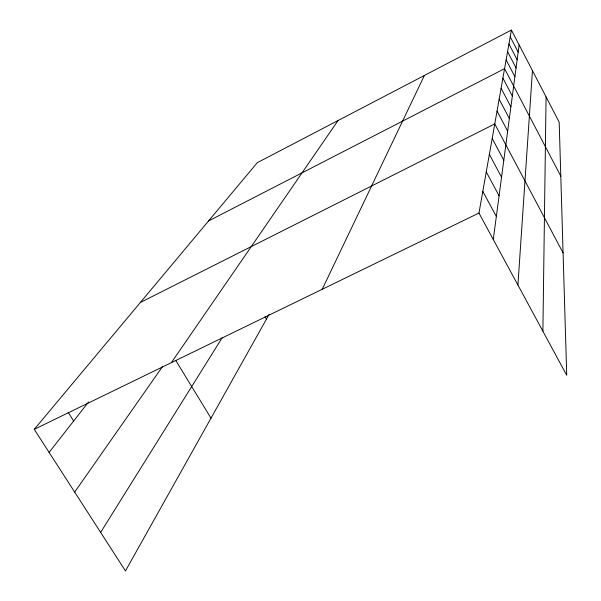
<?xml version="1.0" encoding="UTF-8"?>
<svg xmlns="http://www.w3.org/2000/svg" width="601" height="601" viewBox="0 0 601 601"><rect width="100%" height="100%" fill="white"/><g stroke="black" fill="none" stroke-linecap="round" stroke-linejoin="round"><path stroke-width="0.9" d="M542.891 331.226L546.076 96.911M517.919 285.054L532.456 70.64M493.278 239.506L519.121 44.91M511.413 30.05L559.185 122.183L566.735 375.309L478.967 213.047L511.413 30.05L257.288 162.683L34.265 429.339L125.459 570.95L269.143 314.315M322.219 289.284L424.404 75.463M100.63 532.396L222.212 337.672M171.353 362.658L338.062 120.523M74.674 492.091L162.465 366.61M49.102 452.38L88.527 402.031M208.57 220.935L504.57 68.657L560.793 176.138M140.379 302.461L494.766 123.941L563.084 252.893M34.265 429.339L478.967 213.047M68.176 412.339L73.675 420.993M175.89 360.645L210.996 418.168M265.049 316.757L266.446 319.131M482.806 191.366L496.336 216.488M486.262 171.909L499.078 195.836M492.196 138.44L503.796 160.272M489.372 154.359L501.55 177.19M497.05 111.05L507.665 131.146M501.099 88.234L510.888 106.865M499.153 99.188L509.34 118.525M502.894 78.085L512.322 96.07M507.582 51.678L516.056 67.951M506.125 59.875L514.899 76.68M510.219 36.811L518.16 52.114M508.942 44.001L517.145 59.777"/></g></svg>
